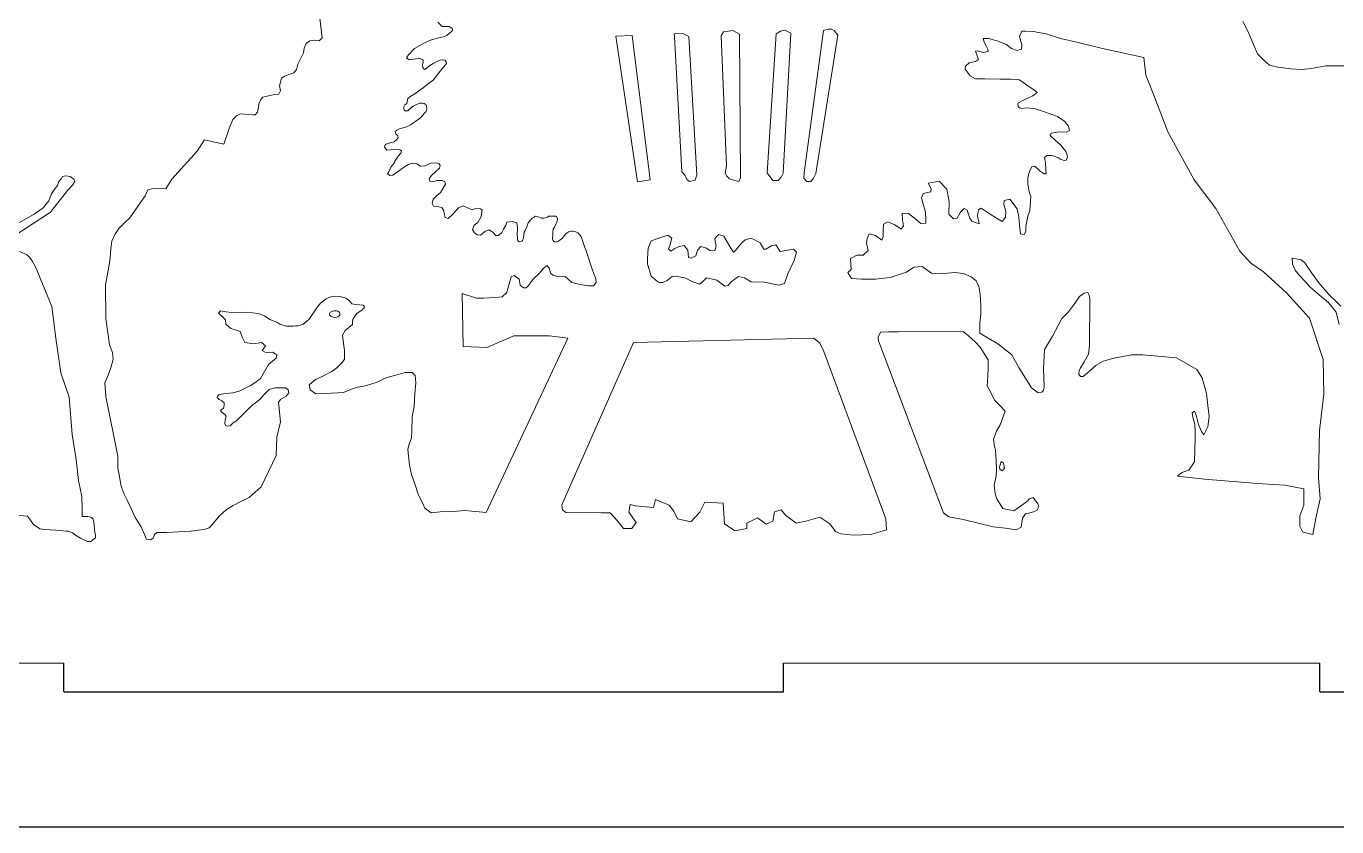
# Model space of a CAD drawing. Header units: millimetres. Extents: x -5 to 875, y -316 to 297.
# Drawn here: x 621.2 to 767, y 0 to 89.1 of the extents above; entities that cross this region are included whole.
import ezdxf

# ---------------------------------------------------------------- set-up
doc = ezdxf.new("R2010")
doc.units = ezdxf.units.MM

# ---------------------------------------------------------------- blocks, each defined once
blk = doc.blocks.new('alles1')
at = {"lineweight": 5}
for p, q in [((-124.53, 4), (-50, 4)), ((50, 4), (124.53, 4))]:
    blk.add_line(p, q, dxfattribs=at)
for p, q in [((-50, 0), (-50, 4)), ((50, 0), (50, 4)), ((124.53, 0), (124.53, 4)), ((-50, 0), (50, 0)), ((124.53, 0), (224.53, 0))]:
    blk.add_line(p, q)
for points in [[(128.42, 87.08), (125.37, 87.08), (123.39, 86.71), (122, 86.55), (120.55, 86.65), (118.73, 86.87), (117.55, 87.14), (116.91, 87.73), (115.89, 88.74), (115.19, 90.35), (114.55, 91.9), (113.85, 93.24)], [(-35.77, 22.19), (-37.11, 22.15), (-37.42, 21.91), (-37.62, 21.4), (-37.96, 21.16), (-38.51, 21.26), (-39.27, 22.94), (-40.09, 24.28), (-40.67, 25.51), (-41.19, 26.57), (-41.73, 27.67), (-42.04, 28.63), (-42.18, 29.35), (-42.35, 30.24), (-42.52, 31.1), (-42.52, 32.78), (-44.2, 41.07), (-44.31, 43), (-43.88, 44.07), (-43.51, 45.09), (-43.18, 46.26), (-43.24, 47.18), (-43.67, 48.25), (-44.19, 51.93), (-44.24, 56.63), (-43.75, 59.1), (-43.56, 60.34), (-43.5, 61.65), (-43.34, 62.7), (-42.95, 63.63), (-42.38, 64.45), (-41.5, 65.3), (-40.84, 65.93), (-38.7, 68.98), (-38.34, 69.8), (-37.52, 69.99), (-35.85, 69.96), (-35.02, 71.31), (-31.47, 75.18), (-30.47, 76.77), (-27.79, 76.18), (-27.04, 78.36), (-26.53, 79.61), (-26.03, 80.12), (-25.45, 80.37), (-23.75, 80.23), (-23.45, 80.23), (-23.12, 80.61), (-22.96, 81.3), (-22.93, 81.76), (-22.63, 82.39), (-22.36, 82.69), (-21.56, 82.91), (-20.74, 83.08), (-20.16, 83.11), (-19.92, 83.57), (-20.03, 84.29), (-19.75, 85.35), (-19.29, 85.64), (-18.74, 85.84), (-18.05, 86.11), (-17.7, 86.56), (-17.5, 87.31), (-16.73, 88.85), (-16.61, 89.53), (-16.36, 90.15), (-15.83, 90.55), (-15.17, 90.62), (-14.53, 90.52), (-14.11, 90.97), (-14.45, 93.7)], [(1.97, 93.14), (2.55, 92.52), (3.55, 92.52), (3.92, 92.31), (3.99, 92.16), (3.99, 92.02), (3.89, 91.86), (3.19, 91.3), (2.75, 91.11), (2.04, 90.94), (0.93, 90.61), (0.11, 90.28), (-1.29, 89.45), (-2.07, 88.64), (-2.27, 88.39), (-2.38, 88.15), (-2.02, 87.91), (-1.69, 87.94), (-0.76, 88.08), (-0.57, 88.11), (-0.22, 87.94), (-0.08, 87.87), (-0.08, 87.56), (-0.18, 87.21), (-0.11, 86.81), (0.12, 86.57), (0.49, 86.8), (0.85, 87.09), (1.39, 87.45), (1.95, 87.72), (2.3, 87.85), (2.66, 87.89), (2.93, 87.84), (3.13, 87.6), (3.16, 87.38), (2.79, 86.94), (2.29, 86.31), (1.33, 85.09), (1.01, 84.84), (0.54, 84.51), (-0.08, 84.02), (-0.54, 83.66), (-1.23, 83.19), (-1.79, 82.83), (-2.21, 82.51), (-2.36, 81.83), (-2.64, 81.65), (-2.75, 81.37), (-2.78, 81.06), (-2.68, 80.82), (-2.23, 80.79), (-1.9, 81.14), (-1.46, 81.43), (-0.57, 81.85), (-0.17, 81.85), (0.07, 81.83), (0.27, 81.67), (0.39, 81.45), (0.41, 81.08), (0.35, 80.73), (0.13, 80.5), (-0.43, 79.83), (-0.77, 79.59), (-1.3, 79.21), (-1.82, 78.85), (-2.36, 78.59), (-3.36, 78.3), (-3.73, 78.11), (-3.98, 77.93), (-3.86, 77.6), (-3.61, 77.33), (-3.55, 77.07), (-3.79, 76.78), (-4.12, 76.5), (-4.53, 76.42), (-5.22, 76.19), (-5.35, 76.06), (-5.45, 75.73), (-5.15, 75.34), (-4.55, 75.39), (-3.76, 75.47), (-3.31, 75.37), (-3.1, 75.22), (-3.18, 74.93), (-3.55, 74.49), (-4, 73.79), (-4.12, 73.53), (-4.57, 72.98), (-4.86, 72.31), (-5.02, 72.03), (-4.73, 71.82), (-4.3, 71.88), (-3.83, 72.19), (-3.17, 72.65), (-2.66, 73), (-2.1, 73.33), (-1.55, 73.54), (-0.98, 73.44), (-0.46, 73.1), (0.18, 73.14), (0.92, 73.52), (1.73, 73.55), (2.09, 73.48), (2.3, 73.2), (2.17, 72.83), (1.67, 72.35), (1.09, 71.8), (0.75, 71.34), (0.85, 71.02), (1.26, 70.92), (1.84, 71.11), (2.55, 71.12), (2.92, 70.94), (3.02, 70.6), (2.58, 69.82), (2.31, 69.45), (1.84, 69.02), (1.33, 68.53), (1.19, 67.93), (1.38, 67.54), (2.1, 67.44), (2.53, 67.38), (2.8, 66.9), (2.89, 66.36), (2.99, 65.97), (3.4, 65.83), (4.04, 66.42), (4.46, 66.92), (4.85, 67.33), (5.47, 67.6), (6, 67.35), (6.74, 67.04), (7.16, 67.21), (7.91, 67.19), (8.13, 66.98), (8, 66.12), (7.5, 65.29), (7, 64.9), (6.79, 64.3), (7.04, 63.85), (7.43, 63.54), (7.9, 63.5), (8.5, 64.01), (9.07, 64.26), (9.6, 63.92), (10, 63.46), (10.41, 63.46), (10.85, 63.89), (11.08, 64.37), (11.41, 64.91), (11.57, 65.3), (12.32, 65.41), (12.96, 65.23), (13.03, 64.52), (12.97, 63.52), (13.01, 63.28), (13.02, 62.96), (13.09, 62.72), (13.32, 62.6), (13.62, 62.66), (13.71, 62.78), (13.8, 62.94), (13.87, 63.25), (13.96, 63.93), (14.09, 64.18), (14.31, 64.68), (14.51, 65.22), (15.06, 65.86), (15.37, 66.03), (15.51, 66.18), (15.91, 66.06), (16.3, 65.89), (16.7, 65.88), (17.11, 65.97), (17.4, 66.14), (18.06, 66.17), (18.39, 66.14), (18.57, 65.81), (18.53, 65.41), (18.4, 65.12), (18.16, 64.63), (18.01, 64.37), (17.94, 63.98), (17.95, 63.35), (17.9, 63.24), (17.9, 63), (17.97, 62.77), (18.12, 62.62), (18.29, 62.53), (18.65, 62.62), (18.93, 62.83), (19.28, 63.11), (19.57, 63.45), (19.77, 63.71), (19.87, 63.81), (20.14, 63.97), (20.46, 64.06), (20.68, 64.09), (21.14, 63.97), (21.43, 63.86), (21.71, 63.54), (21.92, 63.17), (22.41, 61.78), (22.54, 61.47), (22.84, 60.52), (23.22, 59.35), (23.39, 58.78), (23.64, 58.14), (23.94, 57.49), (23.98, 56.93), (23.61, 56.47), (22.9, 56.47), (22.03, 56.59), (21.31, 56.75), (20.58, 56.92), (20.09, 57.42), (19.66, 57.75), (18.8, 57.73), (17.93, 57.94), (17.62, 58.21), (17.46, 58.85), (17.16, 59.28), (16.64, 58.91), (16.09, 58.22), (15.16, 57.37), (14.91, 57.03), (14.6, 56.58), (14.25, 56.2), (13.86, 56.19), (13.41, 56.54), (13.25, 57.41), (12.59, 57.9), (12.16, 57.72), (11.69, 56.09), (11.53, 55.55), (10.89, 54.96), (9.92, 54.86), (8.42, 54.75), (7.35, 54.75), (5.34, 55.4), (5.5, 48.05), (8.77, 47.89), (12.53, 49.52), (17.44, 49.52), (20.05, 49.19), (8.68, 24.94), (5.71, 25.23), (4.1, 25.09), (2.29, 25.03), (1.02, 24.89), (0.15, 25.56), (-0.18, 26.3), (-0.72, 27.37), (-1.19, 28.78), (-1.72, 30.25), (-1.99, 31.52), (-2.19, 33.73), (-2.06, 34.33), (-1.72, 35.34), (-1.66, 36.28), (-1.59, 38.28), (-1.32, 39.69), (-1.25, 41.5), (-1.12, 42.97), (-1.19, 43.98), (-1.59, 44.44), (-2.59, 44.44), (-3.87, 44.04), (-5.14, 43.71), (-6.61, 43.04), (-8.28, 42.5), (-9.22, 42.37), (-10.03, 42.1), (-11.16, 41.63), (-12.84, 41.56), (-14.04, 41.5), (-14.98, 41.43), (-15.78, 42.03), (-15.92, 42.7), (-15.05, 43.44), (-14.04, 43.91), (-12.77, 44.58), (-12.1, 45.05), (-11.3, 45.85), (-11.03, 46.25), (-11.03, 47.52), (-11.16, 48.46), (-11.3, 49.6), (-10.9, 50.27), (-9.92, 51.11), (-9.92, 51.46), (-9.86, 51.78), (-9.59, 52.23), (-9.24, 52.65), (-8.72, 52.99), (-8.26, 53.38), (-8.26, 53.64), (-8.44, 53.79), (-9.44, 53.87), (-9.97, 53.97), (-10.35, 54.42), (-10.84, 54.76), (-11.63, 54.99), (-12.23, 55.02), (-12.79, 54.98), (-13.57, 54.66), (-14.37, 54.08), (-14.78, 53.53), (-15.9, 51.83), (-16.25, 51.57), (-16.82, 51.11), (-17.44, 50.91), (-17.83, 50.91), (-18.16, 50.87), (-19.13, 50.87), (-20, 51.15), (-20.4, 51.42), (-21.39, 51.77), (-22.11, 52.32), (-22.99, 52.62), (-24.57, 52.82), (-26.3, 52.71), (-27.51, 52.87), (-28.23, 53), (-28.54, 52.65), (-28.06, 52.27), (-27.53, 51.75), (-27.49, 51.13), (-26.83, 50.54), (-26.15, 50.34), (-25.49, 50.1), (-25.2, 49.25), (-24.85, 48.59), (-23.62, 48.41), (-22.55, 48.57), (-22, 48.11), (-22.44, 47.5), (-22.05, 47.25), (-21.54, 47.2), (-20.98, 47.23), (-20.42, 46.86), (-20.52, 46.41), (-21.58, 45.55), (-22.69, 43.6), (-23.14, 43.23), (-24.05, 42.63), (-24.89, 42.2), (-25.65, 41.83), (-26.51, 41.6), (-27.53, 41.51), (-28.44, 41.36), (-28.64, 41.17), (-28.71, 40.92), (-28.41, 40.68), (-28.08, 40.47), (-27.73, 40.18), (-27.73, 39.82), (-27.84, 39.43), (-27.95, 39.39), (-28.16, 39.22), (-28.25, 39.08), (-28.02, 38.86), (-27.64, 38.6), (-27.48, 38.37), (-27.55, 38.01), (-27.62, 37.78), (-27.64, 37.33), (-27.57, 37.07), (-27.23, 36.97), (-26.88, 37.02), (-26.47, 37.41), (-25.98, 37.74), (-25.45, 38.27), (-23.88, 39.83), (-23.4, 40.18), (-22.72, 40.73), (-22.21, 41.31), (-21.81, 41.73), (-21.47, 42.04), (-20.71, 42.27), (-19.97, 42.31), (-19.19, 42.27), (-18.86, 42.01), (-18.73, 41.58), (-19.12, 41.11), (-19.86, 40.72), (-20.17, 40.3), (-19.93, 37.57), (-20.4, 35.43), (-20.53, 32.88), (-22.61, 28.53), (-24.28, 27.06), (-25.35, 26.52), (-26.49, 25.92), (-27.43, 25.39), (-28.43, 24.45), (-29.3, 23.38), (-29.84, 22.84), (-30.51, 22.57), (-31.71, 22.44), (-32.38, 22.37), (-35.77, 22.19)], [(28.96, 91.26), (26.7, 91.17), (29.71, 70.92), (31.48, 71.22), (28.96, 91.26)], [(34.85, 91.09), (35.87, 72.34), (36.35, 71.8), (36.56, 71.27), (36.94, 71), (36.94, 71), (37.74, 71.16), (37.96, 71.91), (36.83, 91.14), (36.83, 91.14), (36.03, 91.57), (34.83, 91.5), (34.85, 91.09)], [(43.87, 91.46), (44.04, 71.5), (43.78, 70.98), (42.71, 71.24), (42.45, 71.41), (42.11, 71.71), (41.9, 72.14), (42.07, 73.17), (41.34, 91.21), (41.34, 91.21), (41.68, 91.81), (42.07, 91.85), (42.97, 91.98), (43.87, 91.46)], [(48.98, 91.53), (47.75, 72.19), (48.5, 71.12), (48.5, 71.12), (49.25, 71.12), (49.68, 71.6), (49.94, 72.14), (51.01, 91.58), (50.21, 92.01), (49.57, 91.9), (48.98, 91.53)], [(55.56, 91.98), (52.88, 72.16), (52.82, 71.46), (53.25, 70.98), (53.79, 70.98), (54.16, 71.46), (54.48, 72.11), (57.54, 91.33), (57.54, 91.33), (57.06, 91.98), (56.73, 92.14), (56.25, 92.14), (55.56, 91.98)], [(76.07, 57.7), (76.8, 57.15), (77.14, 56.38), (77.36, 55.26), (77.44, 53.72), (77.44, 52.52), (77.31, 51.32), (77.27, 49.9), (79.79, 48.41), (81.74, 46.88), (82.73, 45.12), (84.48, 42.27), (85.41, 41.58), (85.9, 41.7), (86.13, 41.93), (86.21, 42.49), (86.16, 44.98), (86.28, 47.6), (87.39, 49.49), (88.7, 51.94), (89.62, 52.84), (90.43, 53.98), (91.16, 54.99), (91.79, 55.47), (92.28, 55.56), (92.49, 55.19), (92.6, 54.71), (92.54, 48.17), (92.38, 46.96), (91.79, 45.89), (91.29, 45.06), (91.08, 44.66), (91.06, 44.17), (91.26, 43.86), (91.64, 43.88), (92.48, 44.54), (93.44, 45.46), (94.45, 45.98), (95.92, 46.42), (98.44, 46.88), (99.94, 46.87), (104.62, 46.45), (107.46, 44.84), (108.21, 43.66), (108.8, 41.52), (108.96, 39.81), (109.17, 38.31), (108.96, 36.86), (108.42, 35.74), (108.1, 36.22), (107.67, 37.18), (107.35, 38.47), (107.14, 39.06), (106.82, 38.79), (106.92, 38.04), (107.19, 37.24), (107.24, 36.16), (107.24, 35.31), (107.19, 33.69), (107.11, 32.02), (106.35, 30.84), (105.35, 30.51), (104.76, 30.01), (104.76, 30.01), (108.53, 29.59), (115.89, 29), (119.66, 28.75), (122.34, 28.25), (122.34, 25.99), (121.75, 24.48), (121.75, 23.06), (122.17, 22.22), (123.59, 21.89), (124.01, 24.15), (124.6, 26.83), (124.35, 29.84), (124.51, 36.37), (125.1, 41.39), (124.99, 46.21), (123.11, 51.96), (119.92, 55.49), (116.71, 58.43), (114.97, 59.64), (113.43, 61.31), (110.08, 67.2), (107.07, 71.22), (103.42, 77.88), (101.36, 83.23), (100.38, 85.78), (100.07, 88.21), (94.32, 89.47), (90.96, 90.29), (88.5, 90.84), (86.51, 91.53), (84.69, 91.84), (83.63, 91.9), (83.11, 91.9), (82.8, 91.12), (83.11, 89.98), (83.08, 89.4), (82.5, 89.2), (81.67, 89.47), (80.89, 90.05), (79.79, 90.5), (78.55, 90.84), (77.77, 90.84), (77.9, 90.33), (78.21, 89.74), (78.42, 89.4), (78.45, 89.06), (77.77, 88.92), (76.91, 89.13), (76.67, 89.09), (76.94, 88.44), (77.11, 87.96), (76.7, 87.65), (75.81, 87.48), (75.3, 87), (75.26, 86.59), (75.95, 85.67), (76.7, 85.25), (77.97, 85.25), (80.13, 85.19), (81.54, 85.22), (82.8, 85.12), (83.66, 84.5), (84.93, 83.64), (85.24, 83.33), (84.66, 82.89), (83.46, 82.31), (82.56, 81.86), (82.61, 81.4), (82.74, 81.26), (83.09, 81.14), (83.86, 81.23), (85, 81.07), (86, 80.75), (86.79, 80.49), (88.09, 80.02), (89.09, 79.33), (89.62, 78.65), (89.76, 78.08), (89.28, 77.82), (88.32, 77.89), (87.19, 77.7), (87.07, 77.38), (87.76, 76.72), (88.55, 76.05), (89.24, 75.13), (89.45, 74.66), (89.48, 74.34), (89.28, 73.95), (88.99, 73.89), (88.46, 74.07), (88.22, 74.25), (87.32, 74.61), (86.58, 74.59), (86.28, 74.31), (86.43, 73.58), (86.45, 72.64), (86.49, 72.06), (86.22, 72.04), (85.69, 72.43), (84.92, 73.09), (84.51, 73.01), (84.2, 72.43), (83.98, 71.52), (83.94, 70.55), (84.18, 69.34), (84.36, 68.92), (84.34, 68.2), (84.22, 66.93), (84.17, 66.66), (83.98, 66.18), (83.7, 64.7), (83.7, 64.02), (83.44, 63.63), (82.93, 63.72), (82.8, 64.96), (82.72, 66.03), (82.46, 67.19), (81.47, 68.52), (80.66, 68.34), (80.62, 67.83), (80.92, 66.8), (80.87, 66.03), (80.4, 65.43), (79.63, 65.86), (78.73, 66.42), (77.49, 67.27), (77.1, 67.06), (76.97, 66.2), (77.19, 65.09), (76.2, 65.47), (75.9, 65.86), (75.52, 66.97), (75.13, 67.23), (74.62, 66.72), (74.15, 65.9), (73.63, 65.77), (72.99, 66.42), (73.03, 68.17), (72.69, 69.93), (71.62, 71.04), (70.12, 70.74), (70.55, 69.97), (70.5, 69.54), (69.43, 69.33), (69.18, 68.69), (69.48, 67.7), (69.69, 66.93), (69.78, 65.86), (69.78, 65.17), (69.09, 65.13), (68.19, 65.86), (67.38, 66.54), (66.48, 66.59), (66.56, 65.64), (66.69, 64.79), (66.35, 64.36), (65.49, 64.96), (64.51, 65.39), (63.91, 65.04), (63.86, 64.19), (63.86, 63.33), (63.69, 62.82), (62.79, 63.46), (61.93, 63.72), (61.63, 63.03), (61.55, 62.39), (61.76, 61.4), (61.08, 60.72), (60.18, 60.72), (59.32, 60.25), (59.4, 58.72), (58.96, 58.31), (59.45, 57.49), (60.85, 57.38), (62.77, 57.38), (64.85, 57.63), (67.1, 58.37), (68.12, 59.08), (69.27, 59.16), (70.59, 58.23), (71.79, 58.12), (73.82, 58.34), (75.03, 58.2), (76.07, 57.7)], [(-45.7, 22.24), (-45.63, 21.79), (-45.63, 21.42), (-45.98, 21.14), (-46.25, 20.94), (-46.73, 20.94), (-47.72, 21.38), (-47.72, 21.38), (-48.38, 21.79), (-48.82, 22.14), (-49.4, 22.34), (-49.71, 22.34), (-51.12, 22.51), (-52.73, 22.58), (-53.35, 22.69), (-54.24, 23.3), (-54.65, 23.89), (-55.09, 24.43), (-56.84, 24.57)], [(-57.23, 64.67), (-54.16, 66.43), (-52.91, 67.33), (-52.12, 68.3), (-51.77, 69.15), (-51.4, 69.75), (-50.92, 70.43), (-50.7, 71), (-50.41, 71.37), (-50.19, 71.68), (-49.75, 71.76), (-49.14, 71.68), (-48.61, 71.28), (-48.5, 71), (-48.81, 70.45), (-49.53, 69.72), (-51.86, 66.72), (-58.33, 62.51)], [(-57.17, 61.68), (-55.19, 60.83), (-54.79, 60.47), (-54.38, 59.85), (-53.95, 59.11), (-51.7, 53.59), (-51.12, 49.2), (-50.43, 44.37), (-49.27, 41), (-48.84, 35.79), (-48.29, 32.32), (-47.97, 29.4), (-47.54, 27.2), (-47.45, 25.48), (-47.45, 24.74), (-47.47, 24.38), (-47.11, 24.39), (-46.69, 24.39), (-46.18, 24.25), (-45.94, 24.01), (-45.83, 23.64), (-45.82, 23.15), (-45.7, 22.24)], [(34.89, 57.82), (34.55, 57.78), (33.82, 57.22), (33.22, 56.92), (32.79, 56.92), (32.53, 57.01), (32.53, 57.01), (31.63, 57.82), (31.38, 58.59), (31.12, 59.49), (31.12, 60.26), (31.21, 61.72), (31.63, 62.75), (32.83, 63.13), (33.95, 63.52), (34.46, 63.09), (34.21, 62.1), (34.03, 61.63), (34.33, 61.29), (34.89, 61.68), (35.49, 61.93), (36.22, 62.1), (36.69, 61.42), (36.78, 60.43), (37.12, 60.3), (37.8, 60.65), (38.06, 61.42), (38.53, 61.93), (39.3, 61.72), (39.78, 61.38), (40.12, 61.33), (40.46, 61.38), (40.63, 61.98), (40.46, 63), (40.72, 63.39), (41.02, 63.6), (41.7, 63.39), (42.56, 61.93), (43.07, 61.16), (43.33, 61.38), (43.89, 62.06), (44.32, 62.53), (44.66, 62.88), (45.52, 63.09), (46.76, 62.45), (47.27, 61.55), (47.53, 61.59), (48.35, 62.02), (48.95, 62.15), (49.55, 61.25), (50.83, 61.46), (51.39, 61.55), (51.82, 61.16), (51.47, 60), (50.62, 58.12), (50.14, 56.79), (49.37, 56.58), (47.32, 56.96), (45.52, 57.01), (44.57, 57.56), (43.76, 57.78), (42.73, 57.01), (42.3, 56.53), (41.83, 56.41), (40.72, 57.26), (39.3, 57.56), (38.75, 57.01), (38.32, 56.71), (37.42, 57.01), (36.3, 57.56), (34.89, 57.82)], [(127.24, 51.11), (126.81, 52.82), (125.74, 54.16), (124.78, 54.96), (123.17, 56.35), (122.58, 57), (121.73, 57.91), (121.14, 58.66), (120.76, 59.46), (120.71, 60.32), (121.94, 60.1), (122.48, 59.68), (123.44, 58.23), (124.4, 56.89), (125.85, 55.23), (126.71, 54.37), (127.46, 53.62)], [(-12.14, 52.98), (-12.5, 52.98), (-12.99, 52.83), (-13.08, 52.61), (-13.03, 52.38), (-12.91, 52.25), (-12.63, 52.11), (-12.27, 52.08), (-11.96, 52.15), (-11.77, 52.29), (-11.66, 52.43), (-11.65, 52.59), (-11.69, 52.8), (-11.92, 52.94), (-12.14, 52.98)], [(83.96, 26.58), (84.16, 26.84), (84.69, 27.04), (84.69, 27.04), (85.36, 26.17), (85.5, 25.77), (85.23, 25.24), (84.76, 25.04), (84.23, 24.9), (83.62, 24.77), (83.22, 24.17), (83.15, 23.56), (83.02, 22.89), (82.35, 22.56), (80.88, 22.76), (79.14, 22.96), (74.99, 23.96), (72.98, 24.37), (72.24, 24.9), (63.2, 48.8), (63.14, 49.34), (63.14, 49.34), (63.47, 50.01), (64.61, 50.08), (65.95, 50.08), (74.99, 50.14), (75.72, 49.54), (76.66, 48.67), (77.33, 47.93), (78.47, 46.19), (78.47, 45.05), (78.4, 43.85), (78.33, 42.58), (78.8, 41.64), (79.34, 40.57), (80.01, 39.9), (80.81, 39.03), (80.14, 37.15), (79.61, 36.28), (79.2, 35.15), (79.34, 34.14), (79.47, 33.67), (79.54, 32.07), (79.61, 30.93), (79.54, 30.06), (79.27, 28.72), (79.4, 27.58), (79.67, 26.84), (80.48, 25.5), (82.02, 25.17), (82.95, 25.84), (83.96, 26.58)], [(19.73, 24.93), (19.29, 25.31), (19.18, 26), (29.17, 48.58), (54.2, 49.17), (55.03, 48.5), (55.62, 47.33), (64.24, 24.06), (64.32, 22.55), (64.32, 22.55), (62.15, 21.88), (59.72, 21.8), (57.96, 21.97), (57.21, 22.3), (56.46, 23.39), (55.03, 24.31), (53.11, 23.73), (51.77, 23.47), (50.26, 24.56), (49.68, 25.32), (48.76, 25.06), (48.51, 23.73), (47.59, 23.31), (46.41, 24.23), (44.91, 23.47), (44.91, 22.72), (43.23, 22.39), (41.81, 23.39), (41.64, 26.24), (39.05, 26.4), (38.38, 24.98), (37.13, 23.64), (35.28, 24.06), (34.78, 25.15), (34.11, 25.99), (32.19, 26.74), (31.94, 25.65), (29.43, 25.9), (28.67, 26.07), (28.51, 24.98), (29.51, 23.56), (28.92, 22.72), (27.75, 22.72), (26.83, 23.89), (25.91, 24.9), (24.66, 24.9), (19.73, 24.93)], [(80.24, 32.04), (80.57, 31.79), (80.74, 31.12), (80.74, 31.12), (80.74, 31.12), (80.4, 30.75), (80.4, 30.75), (80.07, 30.99), (80.02, 31.28), (80.11, 31.56), (80.24, 32.04)]]:
    blk.add_lwpolyline(points, dxfattribs=at)
blk.add_arc((0, -0.9), 249.58, 1.1232, 178.8768, dxfattribs=at)
blk = doc.blocks.new('hinten_all')
blk.add_line((-99, 334.62), (321, 334.62))
at = {"xscale": 0.8, "yscale": 0.8}
blk.add_blockref('alles1', (111, 349.62), dxfattribs=at)

msp = doc.modelspace()

# ---------------------------------------------------------------- block references
msp.add_blockref('hinten_all', (554.43, -334.62))

doc.saveas('drawing.dxf')
